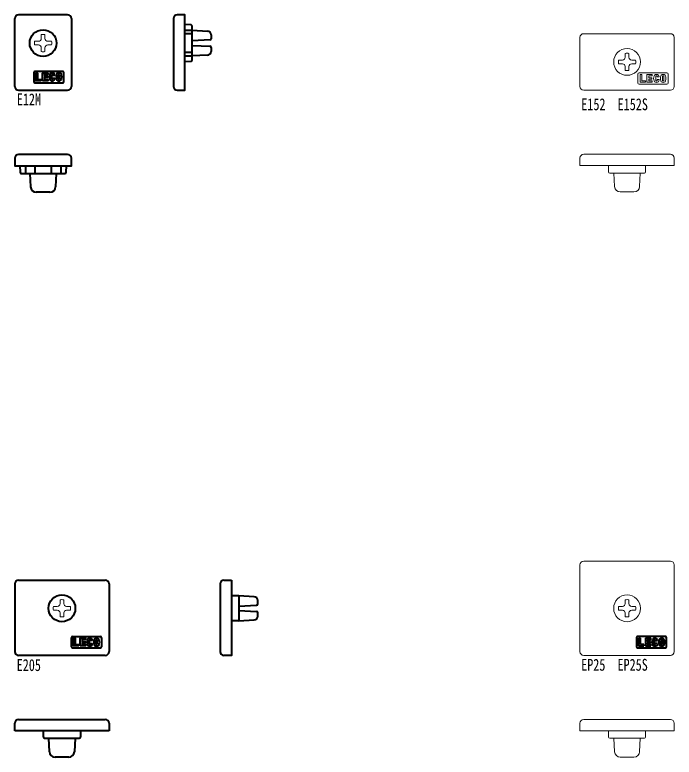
# Model space of a CAD drawing. Units: millimetres on the paper. Extents: x -594 to 227, y -398 to 501.
# Drawn here: x -594.5 to -419.5, y -247.5 to -50.5 of the extents above; entities that cross this region are included whole.
import ezdxf
from ezdxf.enums import TextEntityAlignment as Align

# ---------------------------------------------------------------- set-up
doc = ezdxf.new("R2010")
doc.units = ezdxf.units.MM
doc.layers.add('0-0', color=7, linetype='Continuous', lineweight=18)
doc.styles.add('ＭＳ ゴシック', font='')
doc.styles.get('ＭＳ ゴシック').set_extended_font_data('MS Gothic')

msp = doc.modelspace()

# ---------------------------------------------------------------- linework, layer by layer
at = {"layer": '0-0', "lineweight": 40}
for p, q in [((-580.5, -50.5), (-593.5, -50.5)), ((-594.5, -69.5), (-594.5, -51.5)), ((-579.5, -51.5), (-579.5, -69.5)), ((-552.402, -51.5), (-552.402, -69.5)), ((-547.687, -53.19), (-549.402, -53.1)), ((-549.402, -54.533), (-547.402, -54.533)), ((-547.402, -62.51), (-547.402, -53.49)), ((-547.402, -54.6), (-543.35, -54.812)), ((-547.402, -55.56), (-549.402, -55.56)), ((-542.402, -55.811), (-542.402, -56.853)), ((-542.687, -57.153), (-547.402, -57.4)), ((-547.402, -58.6), (-542.687, -58.847)), ((-549.402, -60.44), (-547.402, -60.44)), ((-542.402, -59.147), (-542.402, -60.189)), ((-547.402, -61.467), (-549.402, -61.467)), ((-549.402, -62.9), (-547.687, -62.81)), ((-543.35, -61.188), (-547.402, -61.4)), ((-589.5, -65.8), (-589.5, -68.2)), ((-581.8, -65.5), (-589.2, -65.5)), ((-583.89, -66.559), (-584.41, -66.559)), ((-581.5, -68.2), (-581.5, -65.8)), ((-589.2, -68.5), (-581.8, -68.5)), ((-584.408, -67.294), (-583.877, -67.294)), ((-593.5, -70.5), (-580.5, -70.5)), ((-580.5, -87.577), (-593.5, -87.577)), ((-593.2, -90.577), (-593.11, -92.293)), ((-591.7, -90.577), (-591.7, -92.577)), ((-589.102, -92.577), (-589.102, -90.577)), ((-584.898, -90.577), (-584.898, -92.577)), ((-582.3, -90.577), (-582.3, -92.577)), ((-580.89, -92.293), (-580.8, -90.577)), ((-592.81, -92.577), (-581.19, -92.577)), ((-590.5, -92.577), (-590.312, -96.156)), ((-583.5, -92.577), (-583.688, -96.156)), ((-585.185, -97.577), (-588.815, -97.577)), ((-593.5, -200.5), (-570.5, -200.5)), ((-539.033, -200.5), (-537.033, -200.5)), ((-594.5, -201.5), (-594.5, -219.5)), ((-569.5, -201.5), (-569.5, -219.5)), ((-540.033, -201.5), (-540.033, -219.5)), ((-530.033, -206.853), (-530.033, -205.911)), ((-535.033, -207.4), (-530.318, -207.153)), ((-535.033, -208.6), (-530.318, -208.847)), ((-530.033, -210.089), (-530.033, -209.147)), ((-535.033, -211.3), (-537.033, -211.3)), ((-579.5, -218.2), (-579.5, -215.8)), ((-579.2, -215.5), (-571.8, -215.5)), ((-573.89, -216.559), (-574.41, -216.559)), ((-571.5, -215.8), (-571.5, -218.2)), ((-429.5, -215.8), (-429.5, -218.2)), ((-421.8, -215.5), (-429.2, -215.5)), ((-428.456, -215.949), (-428.965, -215.949)), ((-428.965, -215.949), (-428.965, -217.99)), ((-428.456, -217.626), (-428.456, -215.949)), ((-425.713, -215.949), (-427.143, -215.949)), ((-427.143, -215.949), (-427.143, -217.99)), ((-426.636, -216.313), (-425.713, -216.313)), ((-426.636, -216.786), (-426.636, -216.313)), ((-425.713, -216.313), (-425.713, -215.949)), ((-424.41, -216.559), (-423.89, -216.559)), ((-421.5, -218.2), (-421.5, -215.8)), ((-579.2, -218.5), (-571.8, -218.5)), ((-574.408, -217.294), (-573.877, -217.294)), ((-429.2, -218.5), (-421.8, -218.5)), ((-428.965, -217.99), (-427.536, -217.99)), ((-427.536, -217.626), (-428.456, -217.626)), ((-427.536, -217.99), (-427.536, -217.626)), ((-427.143, -217.99), (-425.713, -217.99)), ((-425.801, -216.786), (-426.636, -216.786)), ((-426.636, -217.128), (-425.801, -217.128)), ((-426.636, -217.626), (-426.636, -217.128)), ((-425.713, -217.626), (-426.636, -217.626)), ((-425.801, -217.128), (-425.801, -216.786)), ((-425.713, -217.99), (-425.713, -217.626)), ((-423.877, -217.294), (-424.408, -217.294)), ((-570.5, -220.5), (-593.5, -220.5)), ((-593.5, -237.5), (-570.5, -237.5)), ((-594.5, -240.5), (-594.5, -238.5)), ((-569.5, -238.5), (-569.5, -240.5)), ((-569.5, -240.5), (-594.5, -240.5)), ((-586.9, -242.2), (-586.9, -240.5)), ((-577.1, -240.5), (-577.1, -242.2)), ((-586.6, -242.5), (-577.4, -242.5)), ((-585.312, -246.079), (-585.5, -242.5)), ((-578.5, -242.5), (-578.688, -246.079)), ((-580.185, -247.5), (-583.815, -247.5))]:
    msp.add_line(p, q, dxfattribs=at)
at = {"layer": '0-0'}
for p, q in [((-587.497, -56.766), (-587.497, -55.752)), ((-586.503, -55.752), (-586.503, -56.766)), ((-444.5, -69.5), (-444.5, -56.5)), ((-443.5, -55.5), (-420.5, -55.5)), ((-419.5, -56.5), (-419.5, -69.5)), ((-589.248, -57.503), (-588.234, -57.503)), ((-588.234, -58.497), (-589.248, -58.497)), ((-585.766, -57.503), (-584.752, -57.503)), ((-584.752, -58.497), (-585.766, -58.497)), ((-587.497, -59.234), (-587.497, -60.248)), ((-586.503, -60.248), (-586.503, -59.234)), ((-432.497, -61.766), (-432.497, -60.752)), ((-431.503, -60.752), (-431.503, -61.766)), ((-434.248, -62.503), (-433.234, -62.503)), ((-429.752, -62.503), (-430.766, -62.503)), ((-433.234, -63.497), (-434.248, -63.497)), ((-432.497, -65.248), (-432.497, -64.234)), ((-431.503, -64.234), (-431.503, -65.248)), ((-430.766, -63.497), (-429.752, -63.497)), ((-429.1, -66.2), (-429.1, -68.6)), ((-421.4, -65.9), (-428.8, -65.9)), ((-423.49, -66.959), (-424.01, -66.959)), ((-421.1, -68.6), (-421.1, -66.2)), ((-428.8, -68.9), (-421.4, -68.9)), ((-424.007, -67.694), (-423.477, -67.694)), ((-420.5, -70.5), (-443.5, -70.5)), ((-444.5, -90.5), (-444.5, -88.5)), ((-443.5, -87.5), (-420.5, -87.5)), ((-419.5, -88.5), (-419.5, -90.5)), ((-419.5, -90.5), (-444.5, -90.5)), ((-436.9, -90.5), (-436.9, -92.2)), ((-427.1, -90.5), (-427.1, -92.2)), ((-436.6, -92.5), (-427.4, -92.5)), ((-435.312, -96.079), (-435.5, -92.5)), ((-428.5, -92.5), (-428.688, -96.079)), ((-430.185, -97.5), (-433.815, -97.5)), ((-444.5, -219.5), (-444.5, -196.5)), ((-443.5, -195.5), (-420.5, -195.5)), ((-419.5, -196.5), (-419.5, -219.5)), ((-582.497, -206.766), (-582.497, -205.752)), ((-581.503, -205.752), (-581.503, -206.766)), ((-432.497, -206.766), (-432.497, -205.752)), ((-431.503, -205.752), (-431.503, -206.766)), ((-583.234, -207.503), (-584.248, -207.503)), ((-584.248, -208.497), (-583.234, -208.497)), ((-580.766, -207.503), (-579.752, -207.503)), ((-579.752, -208.497), (-580.766, -208.497)), ((-433.234, -207.503), (-434.248, -207.503)), ((-434.248, -208.497), (-433.234, -208.497)), ((-430.766, -207.503), (-429.752, -207.503)), ((-429.752, -208.497), (-430.766, -208.497)), ((-582.497, -210.248), (-582.497, -209.234)), ((-581.503, -209.234), (-581.503, -210.248)), ((-432.497, -210.248), (-432.497, -209.234)), ((-431.503, -209.234), (-431.503, -210.248)), ((-420.5, -220.5), (-443.5, -220.5)), ((-443.5, -237.5), (-420.5, -237.5)), ((-444.5, -240.5), (-444.5, -238.5)), ((-419.5, -238.5), (-419.5, -240.5)), ((-419.5, -240.5), (-444.5, -240.5)), ((-436.9, -240.5), (-436.9, -242.2)), ((-427.1, -240.5), (-427.1, -242.2)), ((-436.6, -242.5), (-427.4, -242.5)), ((-435.312, -246.079), (-435.5, -242.5)), ((-428.5, -242.5), (-428.688, -246.079)), ((-430.185, -247.5), (-433.815, -247.5))]:
    msp.add_line(p, q, dxfattribs=at)
at = {"layer": '0-0', "lineweight": 40}
for points in [[(-551.402, -70.5), (-549.402, -70.5), (-549.402, -50.5), (-551.402, -50.5)], [(-594.5, -88.577), (-594.5, -90.577), (-579.5, -90.577), (-579.5, -88.577)], [(-537.033, -200.5), (-537.033, -220.5), (-539.033, -220.5)], [(-530.981, -204.912), (-535.033, -204.7), (-537.033, -204.7)], [(-535.033, -204.7), (-535.033, -211.3), (-530.981, -211.088)]]:
    msp.add_lwpolyline(points, dxfattribs=at)
for points in [[(-587.536, -67.99), (-588.965, -67.99), (-588.965, -65.949), (-588.456, -65.949), (-588.456, -67.626), (-587.536, -67.626)], [(-587.143, -67.99), (-587.143, -65.949), (-585.713, -65.949), (-585.713, -66.313), (-586.636, -66.313), (-586.636, -66.786), (-585.801, -66.786), (-585.801, -67.128), (-586.636, -67.128), (-586.636, -67.626), (-585.713, -67.626), (-585.713, -67.99)], [(-577.536, -217.99), (-578.965, -217.99), (-578.965, -215.949), (-578.456, -215.949), (-578.456, -217.626), (-577.536, -217.626)], [(-577.143, -217.99), (-577.143, -215.949), (-575.713, -215.949), (-575.713, -216.313), (-576.636, -216.313), (-576.636, -216.786), (-575.801, -216.786), (-575.801, -217.128), (-576.636, -217.128), (-576.636, -217.626), (-575.713, -217.626), (-575.713, -217.99)]]:
    msp.add_lwpolyline(points, close=True, dxfattribs=at)
at = {"layer": '0-0'}
for points in [[(-427.136, -68.026), (-428.056, -68.026), (-428.056, -66.349), (-428.565, -66.349), (-428.565, -68.39), (-427.136, -68.39)], [(-425.401, -67.528), (-426.236, -67.528), (-426.236, -68.026), (-425.313, -68.026), (-425.313, -68.39), (-426.743, -68.39), (-426.743, -66.349), (-425.313, -66.349), (-425.313, -66.713), (-426.236, -66.713), (-426.236, -67.186), (-425.401, -67.186)]]:
    msp.add_lwpolyline(points, close=True, dxfattribs=at)
at = {"layer": '0-0', "lineweight": 40}
for centre in [(-587, -58), (-582, -208)]:
    msp.add_circle(centre, 3.55, dxfattribs=at)
at = {"layer": '0-0'}
for centre in [(-432, -63), (-432, -208)]:
    msp.add_circle(centre, 3.55, dxfattribs=at)
at = {"layer": '0-0', "lineweight": 40}
for centre, radius, start, end in [((-593.5, -51.5), 1, 90, 180), ((-580.5, -51.5), 1, 0, 90), ((-551.402, -51.5), 1, 90, 180), ((-547.702, -53.49), 0.3, 0, 87), ((-543.402, -55.811), 1, 0, 87), ((-542.702, -56.853), 0.3, 273, 0), ((-542.702, -59.147), 0.3, 0, 87), ((-543.402, -60.189), 1, 273, 0), ((-547.702, -62.51), 0.3, 273, 0), ((-589.2, -65.8), 0.3, 90, 180), ((-582.941, -66.97), 2.399, 164.216, 195.784), ((-584.709, -66.504), 0.572, 106.2291, 160.88188), ((-584.597, -67.024), 1.103, 75.73071, 104.26929), ((-578.704, -66.97), 6.093, 176.78919, 183.21081), ((-583.861, -66.629), 0.926, 164.64474, 180.71922), ((-584.597, -66.437), 0.166, 18.78093, 161.21907), ((-585.334, -66.629), 0.926, 4.35281, 15.35526), ((-584.486, -66.504), 0.572, 19.11812, 73.7709), ((-586.253, -66.97), 2.399, 9.86632, 15.784), ((-581.152, -66.97), 2.399, 164.216, 195.784), ((-582.92, -66.504), 0.572, 106.2291, 160.88188), ((-582.808, -67.024), 1.103, 75.73071, 104.26929), ((-576.915, -66.97), 6.093, 176.78919, 183.21081), ((-582.072, -66.629), 0.926, 164.64474, 180.71922), ((-582.808, -66.437), 0.166, 18.78093, 161.21907), ((-583.544, -66.629), 0.926, 359.28078, 15.35526), ((-588.701, -66.97), 6.093, 356.78919, 3.21081), ((-582.696, -66.504), 0.572, 19.11812, 73.7709), ((-584.464, -66.97), 2.399, 344.216, 15.784), ((-581.8, -65.8), 0.3, 0, 90), ((-589.2, -68.2), 0.3, 180, 270), ((-584.709, -67.435), 0.572, 199.11812, 253.7709), ((-584.597, -66.915), 1.103, 255.73071, 284.26929), ((-583.861, -67.31), 0.926, 179.28078, 195.35526), ((-584.597, -67.502), 0.166, 198.78093, 341.21907), ((-585.334, -67.31), 0.926, 344.64474, 1.00008), ((-584.486, -67.435), 0.572, 286.2291, 340.88188), ((-586.253, -66.97), 2.399, 344.216, 352.22376), ((-582.92, -67.435), 0.572, 199.11812, 253.7709), ((-582.808, -66.915), 1.103, 255.73071, 284.26929), ((-582.072, -67.31), 0.926, 179.28078, 195.35526), ((-582.808, -67.502), 0.166, 198.78093, 341.21907), ((-583.544, -67.31), 0.926, 344.64474, 0.71922), ((-582.696, -67.435), 0.572, 286.2291, 340.88188), ((-581.8, -68.2), 0.3, 270, 0), ((-593.5, -69.5), 1, 180, 270), ((-580.5, -69.5), 1, 270, 0), ((-551.402, -69.5), 1, 180, 270), ((-593.5, -88.577), 1, 90, 180), ((-580.5, -88.577), 1, 0, 90), ((-592.81, -92.277), 0.3, 183, 270), ((-581.19, -92.277), 0.3, 270, 357), ((-588.815, -96.077), 1.5, 183, 270), ((-585.185, -96.077), 1.5, 270, 357), ((-593.5, -201.5), 1, 90, 180), ((-570.5, -201.5), 1, 0, 90), ((-539.033, -201.5), 1, 90, 180), ((-531.033, -205.911), 1, 0, 87), ((-530.333, -206.853), 0.3, 273, 0), ((-531.033, -210.089), 1, 273, 0), ((-530.333, -209.147), 0.3, 0, 87), ((-579.2, -215.8), 0.3, 90, 180), ((-572.941, -216.97), 2.399, 164.216, 195.784), ((-574.709, -216.504), 0.572, 106.2291, 160.88188), ((-574.597, -217.024), 1.103, 75.73071, 104.26929), ((-568.704, -216.97), 6.093, 176.78919, 183.21081), ((-573.861, -216.629), 0.926, 164.64474, 180.71922), ((-574.597, -216.437), 0.166, 18.78093, 161.21907), ((-575.334, -216.629), 0.926, 4.35281, 15.35526), ((-574.486, -216.504), 0.572, 19.11812, 73.7709), ((-576.253, -216.97), 2.399, 9.86632, 15.784), ((-571.152, -216.97), 2.399, 164.216, 195.784), ((-572.92, -216.504), 0.572, 106.2291, 160.88188), ((-572.808, -217.024), 1.103, 75.73071, 104.26929), ((-566.915, -216.97), 6.093, 176.78919, 183.21081), ((-572.072, -216.629), 0.926, 164.64474, 180.71922), ((-572.808, -216.437), 0.166, 18.78093, 161.21907), ((-573.544, -216.629), 0.926, 359.28078, 15.35526), ((-578.701, -216.97), 6.093, 356.78919, 3.21081), ((-572.696, -216.504), 0.572, 19.11812, 73.7709), ((-574.464, -216.97), 2.399, 344.216, 15.784), ((-571.8, -215.8), 0.3, 0, 90), ((-429.2, -215.8), 0.3, 90, 180), ((-422.941, -216.97), 2.399, 164.216, 195.78399), ((-424.709, -216.504), 0.572, 106.2291, 160.88187), ((-424.597, -217.024), 1.103, 75.73071, 104.26929), ((-418.704, -216.97), 6.093, 176.78919, 183.2108), ((-423.861, -216.629), 0.926, 164.64474, 180.71922), ((-424.597, -216.437), 0.166, 18.78093, 161.21906), ((-425.334, -216.629), 0.926, 4.35281, 15.35526), ((-424.486, -216.504), 0.572, 19.11812, 73.7709), ((-426.253, -216.97), 2.399, 9.86632, 15.784), ((-421.152, -216.97), 2.399, 164.216, 195.78399), ((-422.92, -216.504), 0.572, 106.2291, 160.88187), ((-422.808, -217.024), 1.103, 75.73071, 104.26929), ((-416.915, -216.97), 6.093, 176.78919, 183.2108), ((-422.072, -216.629), 0.926, 164.64474, 180.71922), ((-422.808, -216.437), 0.166, 18.78093, 161.21906), ((-423.544, -216.629), 0.926, 359.28077, 15.35526), ((-428.701, -216.97), 6.093, 356.78919, 3.21081), ((-422.696, -216.504), 0.572, 19.11812, 73.7709), ((-424.464, -216.97), 2.399, 344.216, 15.784), ((-421.8, -215.8), 0.3, 0, 90), ((-579.2, -218.2), 0.3, 180, 270), ((-574.709, -217.435), 0.572, 199.11812, 253.7709), ((-574.597, -216.915), 1.103, 255.73071, 284.26929), ((-573.861, -217.31), 0.926, 179.28078, 195.35526), ((-574.597, -217.502), 0.166, 198.78093, 341.21907), ((-575.334, -217.31), 0.926, 344.64474, 1.00008), ((-574.486, -217.435), 0.572, 286.2291, 340.88188), ((-576.253, -216.97), 2.399, 344.216, 352.22376), ((-572.92, -217.435), 0.572, 199.11812, 253.7709), ((-572.808, -216.915), 1.103, 255.73071, 284.26929), ((-572.072, -217.31), 0.926, 179.28078, 195.35526), ((-572.808, -217.502), 0.166, 198.78093, 341.21907), ((-573.544, -217.31), 0.926, 344.64474, 0.71922), ((-572.696, -217.435), 0.572, 286.2291, 340.88188), ((-571.8, -218.2), 0.3, 270, 0), ((-429.2, -218.2), 0.3, 180, 270), ((-424.709, -217.435), 0.572, 199.11812, 253.77089), ((-424.597, -216.915), 1.103, 255.7307, 284.26929), ((-423.861, -217.31), 0.926, 179.28077, 195.35525), ((-424.597, -217.502), 0.166, 198.78093, 341.21906), ((-425.334, -217.31), 0.926, 344.64474, 1.00008), ((-424.486, -217.435), 0.572, 286.2291, 340.88187), ((-426.253, -216.97), 2.399, 344.216, 352.22375), ((-422.92, -217.435), 0.572, 199.11812, 253.77089), ((-422.808, -216.915), 1.103, 255.7307, 284.26929), ((-422.072, -217.31), 0.926, 179.28077, 195.35525), ((-422.808, -217.502), 0.166, 198.78093, 341.21906), ((-423.544, -217.31), 0.926, 344.64474, 0.71922), ((-422.696, -217.435), 0.572, 286.2291, 340.88187), ((-421.8, -218.2), 0.3, 270, 0), ((-593.5, -219.5), 1, 180, 270), ((-570.5, -219.5), 1, 270, 0), ((-539.033, -219.5), 1, 180, 270), ((-593.5, -238.5), 1, 90, 180), ((-570.5, -238.5), 1, 0, 90), ((-586.6, -242.2), 0.3, 180, 270), ((-577.4, -242.2), 0.3, 270, 0), ((-583.815, -246), 1.5, 183, 270), ((-580.185, -246), 1.5, 270, 357)]:
    msp.add_arc(centre, radius, start, end, dxfattribs=at)
at = {"layer": '0-0'}
for centre, radius, start, end in [((-588.234, -56.766), 0.737, 270, 0), ((-587, -58), 2.303, 77.52582, 102.47418), ((-585.766, -56.766), 0.737, 180, 270), ((-443.5, -56.5), 1, 90, 180), ((-420.5, -56.5), 1, 0, 90), ((-587, -58), 2.303, 167.52572, 192.47427), ((-588.234, -59.234), 0.737, 0, 90), ((-585.766, -59.234), 0.737, 90, 180), ((-587, -58), 2.303, 347.52572, 12.47427), ((-587, -58), 2.303, 257.52581, 282.47418), ((-432, -63), 2.303, 77.52572, 102.47427), ((-432, -63), 2.303, 167.52581, 192.47418), ((-433.234, -61.766), 0.737, 270, 0), ((-430.766, -61.766), 0.737, 180, 270), ((-432, -63), 2.303, 347.52581, 12.47418), ((-433.234, -64.234), 0.737, 0, 90), ((-430.766, -64.234), 0.737, 90, 180), ((-432, -63), 2.303, 257.52572, 282.47427), ((-428.8, -66.2), 0.3, 90, 180), ((-422.541, -67.37), 2.399, 164.216, 195.78399), ((-424.309, -66.904), 0.572, 106.2291, 160.88187), ((-424.197, -67.424), 1.103, 75.73071, 104.26929), ((-423.461, -67.029), 0.926, 164.64474, 180.71922), ((-424.197, -66.837), 0.166, 18.78093, 161.21906), ((-424.934, -67.029), 0.926, 4.35281, 15.35526), ((-424.086, -66.904), 0.572, 19.11812, 73.7709), ((-425.853, -67.37), 2.399, 9.86632, 15.784), ((-420.752, -67.37), 2.399, 164.216, 195.78399), ((-422.52, -66.904), 0.572, 106.2291, 160.88187), ((-422.408, -67.424), 1.103, 75.73071, 104.26929), ((-421.672, -67.029), 0.926, 164.64474, 180.71922), ((-422.408, -66.837), 0.166, 18.78093, 161.21906), ((-423.144, -67.029), 0.926, 359.28077, 15.35526), ((-422.296, -66.904), 0.572, 19.11812, 73.7709), ((-424.064, -67.37), 2.399, 344.216, 15.784), ((-421.4, -66.2), 0.3, 0, 90), ((-428.8, -68.6), 0.3, 180, 270), ((-424.309, -67.835), 0.572, 199.11812, 253.77089), ((-424.197, -67.315), 1.103, 255.7307, 284.26929), ((-418.304, -67.37), 6.093, 176.78919, 183.2108), ((-423.461, -67.71), 0.926, 179.28077, 195.35525), ((-424.197, -67.902), 0.166, 198.78093, 341.21906), ((-424.934, -67.71), 0.926, 344.64474, 1.00008), ((-424.086, -67.835), 0.572, 286.2291, 340.88187), ((-425.853, -67.37), 2.399, 344.216, 352.22375), ((-422.52, -67.835), 0.572, 199.11812, 253.77089), ((-422.408, -67.315), 1.103, 255.7307, 284.26929), ((-416.515, -67.37), 6.093, 176.78919, 183.2108), ((-421.672, -67.71), 0.926, 179.28077, 195.35525), ((-422.408, -67.902), 0.166, 198.78093, 341.21906), ((-423.144, -67.71), 0.926, 344.64474, 0.71922), ((-428.301, -67.37), 6.093, 356.78919, 3.21081), ((-422.296, -67.835), 0.572, 286.2291, 340.88187), ((-421.4, -68.6), 0.3, 270, 0), ((-443.5, -69.5), 1, 180, 270), ((-420.5, -69.5), 1, 270, 0), ((-443.5, -88.5), 1, 90, 180), ((-420.5, -88.5), 1, 0, 90), ((-436.6, -92.2), 0.3, 180, 270), ((-427.4, -92.2), 0.3, 270, 0), ((-433.815, -96), 1.5, 183, 270), ((-430.185, -96), 1.5, 270, 357), ((-443.5, -196.5), 1, 90, 180), ((-420.5, -196.5), 1, 0, 90), ((-583.234, -206.766), 0.737, 270, 0), ((-582, -208), 2.303, 77.52582, 102.47418), ((-580.766, -206.766), 0.737, 180, 270), ((-433.234, -206.766), 0.737, 270, 0), ((-432, -208), 2.303, 77.52582, 102.47418), ((-430.766, -206.766), 0.737, 180, 270), ((-582, -208), 2.303, 167.52572, 192.47427), ((-583.234, -209.234), 0.737, 0, 90), ((-580.766, -209.234), 0.737, 90, 180), ((-582, -208), 2.303, 347.52572, 12.47427), ((-432, -208), 2.303, 167.52572, 192.47427), ((-433.234, -209.234), 0.737, 0, 90), ((-430.766, -209.234), 0.737, 90, 180), ((-432, -208), 2.303, 347.52572, 12.47427), ((-582, -208), 2.303, 257.52581, 282.47418), ((-432, -208), 2.303, 257.52581, 282.47418), ((-443.5, -219.5), 1, 180, 270), ((-420.5, -219.5), 1, 270, 0), ((-443.5, -238.5), 1, 90, 180), ((-420.5, -238.5), 1, 0, 90), ((-436.6, -242.2), 0.3, 180, 270), ((-427.4, -242.2), 0.3, 270, 0), ((-433.815, -246), 1.5, 183, 270), ((-430.185, -246), 1.5, 270, 357)]:
    msp.add_arc(centre, radius, start, end, dxfattribs=at)

# ---------------------------------------------------------------- texts
at = {"layer": '0-0', "style": 'ＭＳ ゴシック', "width": 0.75}
for s, p in [('E12M', (-593.981, -75.449)), ('E152  E152S', (-444.155, -76.756)), ('E205', (-594.011, -225.582)), ('EP25  EP25S', (-444.19, -225.508))]:
    msp.add_text(s, height=3.152, dxfattribs=at).set_placement(p, align=Align.BOTTOM_LEFT)

doc.saveas('drawing.dxf')
